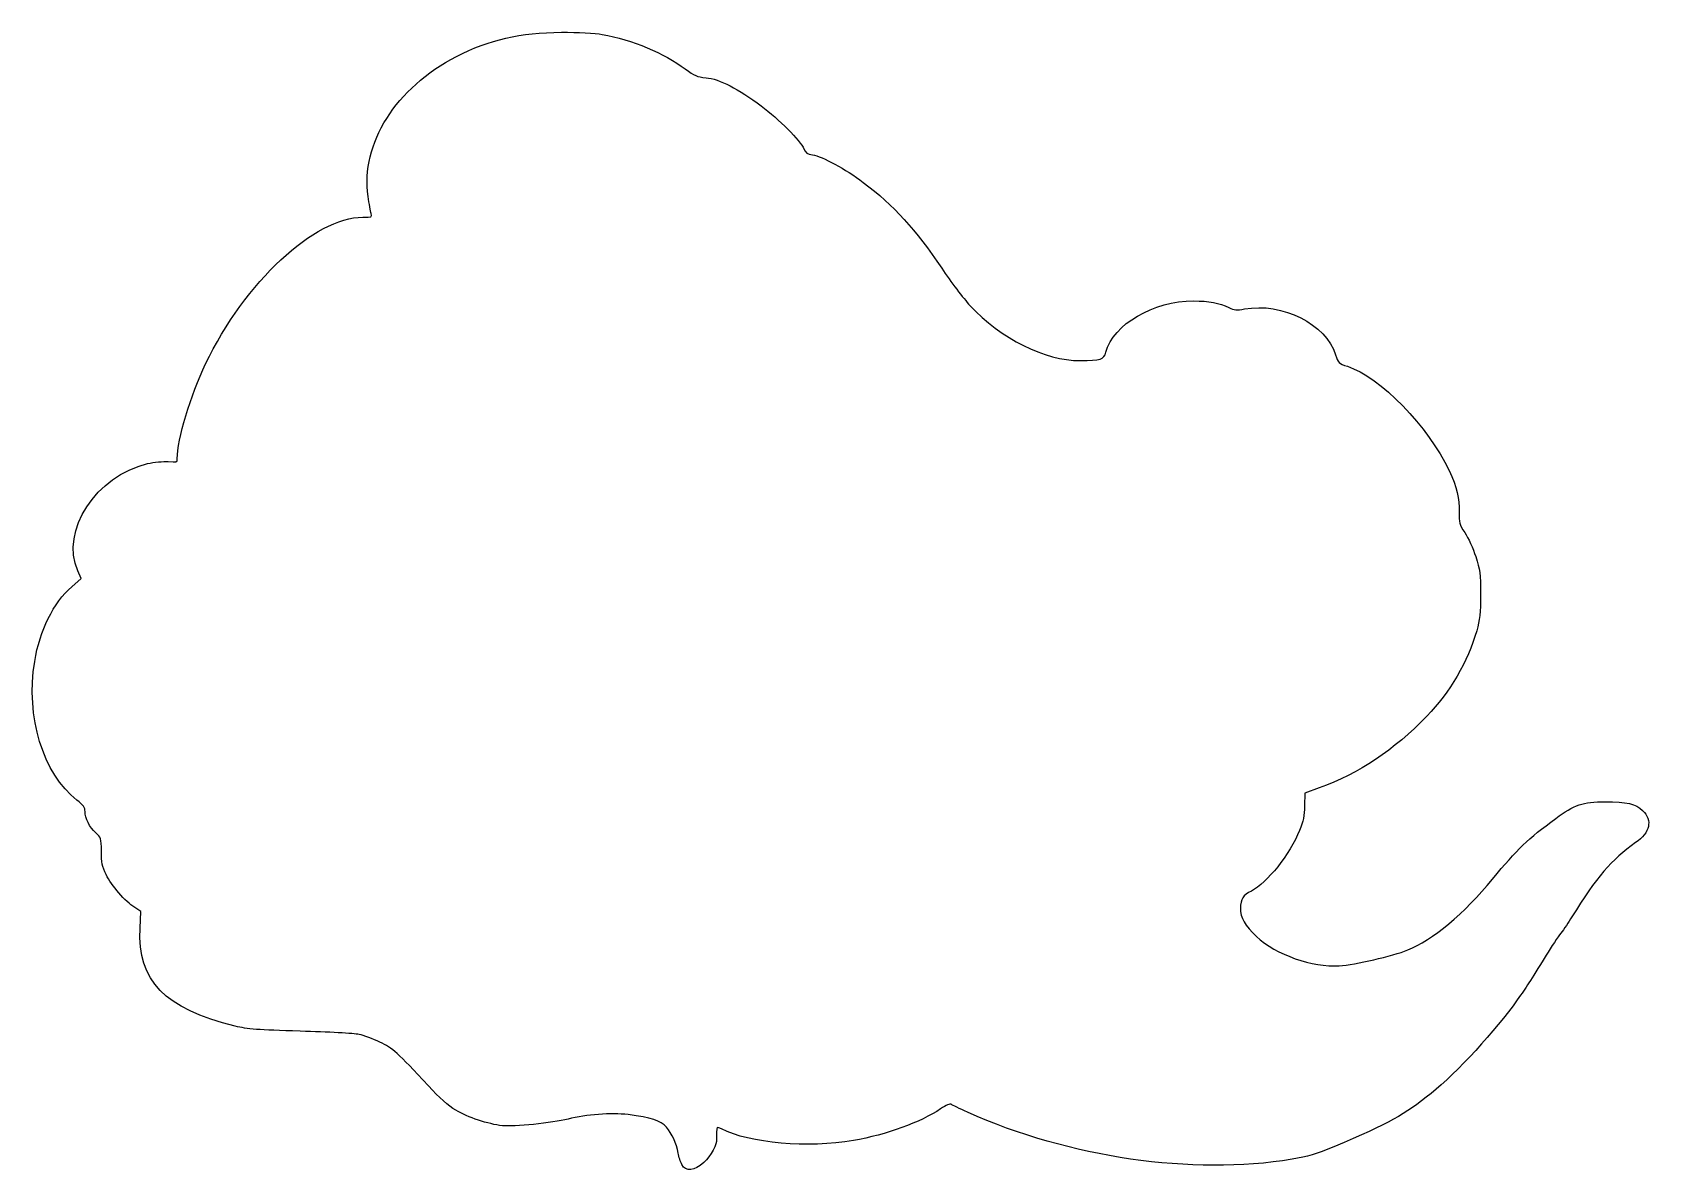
# Model space of a CAD drawing. Header units: millimetres. Extents: x -21 to -6, y -10.6 to 0.
import ezdxf

# ---------------------------------------------------------------- set-up
doc = ezdxf.new("R2010")
doc.units = ezdxf.units.MM
doc.layers.get('0').update_dxf_attribs({"linetype": 'CONTINUOUS'})

msp = doc.modelspace()

# ---------------------------------------------------------------- linework, layer by layer
for p, q in [((-20.633, -5.154), (-20.546, -5.077)), ((-20.546, -5.077), (-20.577, -5.006)), ((-9.042, -7.024), (-9.176, -7.073)), ((-9.176, -7.073), (-9.178, -7.192)), ((-19.991, -8.173), (-20.049, -8.136)), ((-19.999, -8.329), (-19.991, -8.173))]:
    msp.add_line(p, q)
for points in [[(-16.084, 0), (-15.93, 0.001), (-15.774, -0.008), (-15.704, -0.02)], [(-17.059, -0.225), (-16.751, -0.067), (-16.467, -0.002), (-16.084, 0)], [(-15.704, -0.02), (-15.424, -0.07), (-15.128, -0.193), (-14.933, -0.341)], [(-17.88, -1.525), (-17.951, -1.037), (-17.621, -0.513), (-17.059, -0.225)], [(-14.933, -0.341), (-14.849, -0.404), (-14.823, -0.415), (-14.74, -0.422)], [(-14.74, -0.422), (-14.617, -0.434), (-14.437, -0.525), (-14.227, -0.684)], [(-14.227, -0.684), (-14.064, -0.806), (-13.863, -1.008), (-13.83, -1.084)], [(-13.83, -1.084), (-13.815, -1.119), (-13.796, -1.132), (-13.752, -1.139)], [(-13.752, -1.139), (-13.658, -1.154), (-13.444, -1.27), (-13.279, -1.395)], [(-13.279, -1.395), (-12.993, -1.612), (-12.793, -1.831), (-12.55, -2.194)], [(-17.852, -1.684), (-17.857, -1.664), (-17.87, -1.593), (-17.88, -1.525)], [(-19.39, -3.083), (-19.025, -2.321), (-18.379, -1.719), (-17.928, -1.719)], [(-17.928, -1.719), (-17.846, -1.719), (-17.842, -1.717), (-17.852, -1.684)], [(-12.55, -2.194), (-12.466, -2.319), (-12.348, -2.475), (-12.288, -2.539)], [(-12.288, -2.539), (-11.998, -2.85), (-11.594, -3.052), (-11.262, -3.052)], [(-11.025, -2.974), (-10.955, -2.714), (-10.582, -2.496), (-10.209, -2.497)], [(-10.209, -2.497), (-10.066, -2.497), (-9.972, -2.515), (-9.882, -2.559)], [(-9.882, -2.559), (-9.831, -2.583), (-9.808, -2.585), (-9.737, -2.572)], [(-9.737, -2.572), (-9.386, -2.507), (-8.976, -2.714), (-8.891, -2.997)], [(-11.262, -3.052), (-11.072, -3.052), (-11.043, -3.042), (-11.025, -2.974)], [(-8.891, -2.997), (-8.867, -3.075), (-8.864, -3.079), (-8.78, -3.105)], [(-19.653, -3.963), (-19.653, -3.789), (-19.529, -3.372), (-19.39, -3.083)], [(-8.78, -3.105), (-8.482, -3.199), (-8.021, -3.672), (-7.836, -4.073)], [(-20.577, -5.006), (-20.741, -4.635), (-20.408, -4.122), (-19.929, -4.01)], [(-19.929, -4.01), (-19.869, -3.996), (-19.783, -3.988), (-19.737, -3.991)], [(-19.737, -3.991), (-19.659, -3.998), (-19.653, -3.996), (-19.653, -3.963)], [(-7.836, -4.073), (-7.761, -4.235), (-7.739, -4.329), (-7.742, -4.462)], [(-7.742, -4.462), (-7.745, -4.558), (-7.74, -4.574), (-7.689, -4.651)], [(-7.689, -4.651), (-7.658, -4.698), (-7.612, -4.798), (-7.588, -4.873)], [(-7.588, -4.873), (-7.547, -4.997), (-7.543, -5.032), (-7.543, -5.225)], [(-20.978, -5.848), (-20.931, -5.56), (-20.805, -5.305), (-20.633, -5.154)], [(-7.543, -5.225), (-7.543, -5.399), (-7.55, -5.462), (-7.579, -5.564)], [(-7.579, -5.564), (-7.662, -5.851), (-7.828, -6.136), (-8.042, -6.357)], [(-20.585, -7.137), (-20.902, -6.891), (-21.062, -6.365), (-20.978, -5.848)], [(-8.042, -6.357), (-8.349, -6.675), (-8.671, -6.889), (-9.042, -7.024)], [(-20.51, -7.243), (-20.51, -7.206), (-20.526, -7.184), (-20.585, -7.137)], [(-9.178, -7.192), (-9.179, -7.283), (-9.19, -7.336), (-9.224, -7.419)], [(-6.844, -7.308), (-6.672, -7.181), (-6.592, -7.154), (-6.385, -7.153)], [(-6.385, -7.153), (-6.187, -7.152), (-6.099, -7.173), (-6.037, -7.234)], [(-20.409, -7.442), (-20.469, -7.389), (-20.51, -7.308), (-20.51, -7.243)], [(-7.431, -7.872), (-7.2, -7.591), (-7.105, -7.499), (-6.844, -7.308)], [(-6.037, -7.234), (-5.943, -7.328), (-5.967, -7.438), (-6.102, -7.533)], [(-20.358, -7.612), (-20.359, -7.49), (-20.361, -7.484), (-20.409, -7.442)], [(-9.224, -7.419), (-9.316, -7.644), (-9.526, -7.908), (-9.672, -7.983)], [(-20.314, -7.83), (-20.35, -7.755), (-20.358, -7.717), (-20.358, -7.612)], [(-6.102, -7.533), (-6.326, -7.69), (-6.469, -7.856), (-6.694, -8.223)], [(-20.049, -8.136), (-20.136, -8.081), (-20.264, -7.933), (-20.314, -7.83)], [(-8.219, -8.531), (-7.991, -8.441), (-7.693, -8.192), (-7.431, -7.872)], [(-9.672, -7.983), (-9.75, -8.022), (-9.773, -8.059), (-9.774, -8.142)], [(-9.774, -8.142), (-9.775, -8.23), (-9.732, -8.307), (-9.626, -8.405)], [(-6.694, -8.223), (-6.723, -8.271), (-6.769, -8.339), (-6.796, -8.374)], [(-19.114, -9.239), (-19.774, -9.075), (-20.022, -8.819), (-19.999, -8.329)], [(-9.626, -8.405), (-9.442, -8.576), (-9.104, -8.695), (-8.857, -8.678)], [(-6.796, -8.374), (-6.824, -8.408), (-6.885, -8.501), (-6.934, -8.58)], [(-8.857, -8.678), (-8.706, -8.667), (-8.364, -8.589), (-8.219, -8.531)], [(-6.934, -8.58), (-7.091, -8.835), (-7.113, -8.869), (-7.202, -8.995)], [(-7.202, -8.995), (-7.401, -9.278), (-7.766, -9.674), (-8.002, -9.864)], [(-18.511, -9.286), (-18.905, -9.275), (-19.001, -9.267), (-19.114, -9.239)], [(-17.964, -9.316), (-18.008, -9.307), (-18.254, -9.293), (-18.511, -9.286)], [(-17.77, -9.388), (-17.833, -9.358), (-17.921, -9.326), (-17.964, -9.316)], [(-17.32, -9.795), (-17.611, -9.48), (-17.65, -9.445), (-17.77, -9.388)], [(-17.066, -10.02), (-17.133, -9.98), (-17.219, -9.904), (-17.32, -9.795)], [(-8.002, -9.864), (-8.256, -10.068), (-8.382, -10.137), (-8.905, -10.36)], [(-16.632, -10.165), (-16.767, -10.15), (-16.948, -10.089), (-17.066, -10.02)], [(-15.464, -10.062), (-15.624, -10.043), (-15.851, -10.06), (-16.021, -10.103)], [(-15.108, -10.178), (-15.16, -10.117), (-15.249, -10.087), (-15.464, -10.062)], [(-12.56, -10.008), (-12.745, -10.133), (-13.066, -10.25), (-13.37, -10.302)], [(-12.461, -9.966), (-12.471, -9.958), (-12.511, -9.975), (-12.56, -10.008)], [(-12.311, -10.039), (-12.384, -10.006), (-12.452, -9.973), (-12.461, -9.966)], [(-9.294, -10.477), (-10.225, -10.629), (-11.361, -10.464), (-12.311, -10.039)], [(-16.021, -10.103), (-16.166, -10.14), (-16.528, -10.177), (-16.632, -10.165)], [(-14.999, -10.419), (-15.015, -10.331), (-15.057, -10.238), (-15.108, -10.178)], [(-14.597, -10.195), (-14.64, -10.173), (-14.641, -10.174), (-14.643, -10.225)], [(-13.37, -10.302), (-13.792, -10.376), (-14.334, -10.328), (-14.597, -10.195)], [(-14.642, -10.292), (-14.634, -10.333), (-14.698, -10.448), (-14.76, -10.506)], [(-14.643, -10.225), (-14.644, -10.254), (-14.643, -10.284), (-14.642, -10.292)], [(-8.905, -10.36), (-9.068, -10.429), (-9.149, -10.453), (-9.294, -10.477)], [(-14.964, -10.526), (-14.977, -10.502), (-14.992, -10.454), (-14.999, -10.419)], [(-14.76, -10.506), (-14.85, -10.588), (-14.928, -10.596), (-14.964, -10.526)]]:
    msp.add_open_spline(points, degree=3)

doc.saveas('drawing.dxf')
